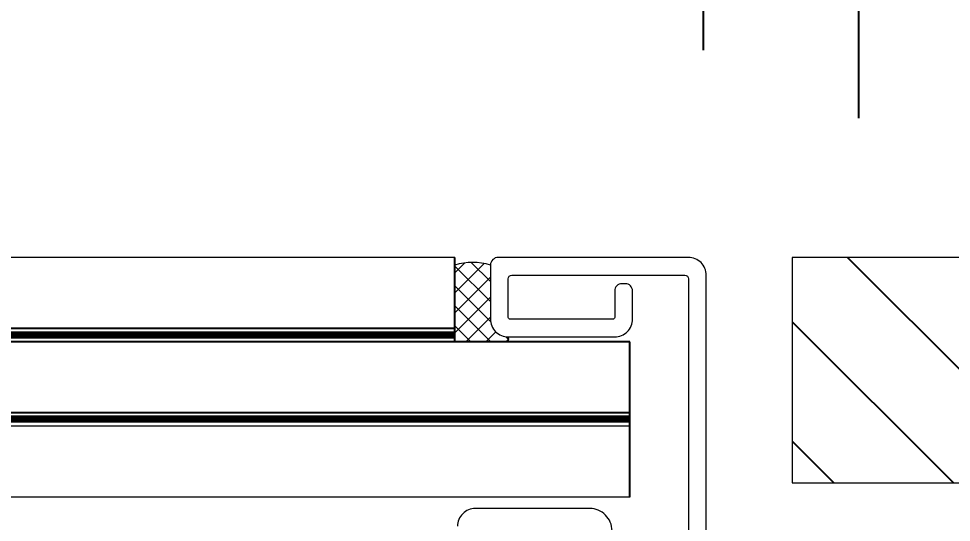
# Model space of a CAD drawing. Header units: millimetres. Extents: x 446 to 2479, y 3132 to 6007.
# Drawn here: x 2089.7 to 2194.8, y 5742.2 to 5798.9 of the extents above; entities that cross this region are included whole.
import ezdxf

# ---------------------------------------------------------------- set-up
doc = ezdxf.new("R2010")
doc.units = ezdxf.units.MM
doc.header["$LTSCALE"] = 30
doc.layers.get('Defpoints').update_dxf_attribs({"lineweight": 9})
for name, color, linetype, lineweight in [('CONSTRUCTION', 40, 'Continuous', 20), ('FAKRO TEXT', 80, 'Continuous', 9), ('FAKRO WINDOW', 7, 'Continuous', 20)]:
    doc.layers.add(name, color=color, linetype=linetype, lineweight=lineweight)
doc.styles.add('FAKRO', font='arial.ttf')
doc.styles.get("Standard").update_dxf_attribs({"font": 'arial.ttf'})
doc.dimstyles.new('FAKRO', dxfattribs={"dimscale": 5, "dimtxt": 2, "dimasz": 1.5, "dimexe": 2, "dimexo": 13, "dimgap": 0.5, "dimtad": 1, "dimdec": 0, "dimrnd": 0.1, "dimzin": 1, "dimdsep": 46, "dimtxsty": 'Standard', "dimblk": 'OBLIQUE', "dimcen": 2, "dimclrd": 3, "dimclre": 3, "dimclrt": 3, "dimadec": 0, "dimazin": 0, "dimtfac": 1, "dimtdec": 0, "dimtix": 1, "dimtmove": 2, "dimatfit": 3, "dimldrblk": 'OBLIQUE', "dimfxl": 1, "dimfxlon": 1, "dimtolj": 1, "dimarcsym": 0})

# ---------------------------------------------------------------- blocks, each defined once
blk = doc.blocks.new('_Oblique')
at = {"color": 0, "linetype": 'ByBlock', "lineweight": -2}
blk.add_line((-0.5, -0.5), (0.5, 0.5), dxfattribs=at)
blk = doc.blocks.new('*D8')
at = {"layer": 'Defpoints', "color": 0, "transparency": 16777216}
for p in [(2176.84, 5772.03), (2236.16, 5772.03), (2130.8, 5560.73)]:
    blk.add_point(p, dxfattribs=at)
at = {"layer": 'FAKRO TEXT', "color": 3, "lineweight": -2, "transparency": 16777216}
for p, q in [((2226.84, 5772.03), (2246.16, 5772.03)), ((2236.16, 5560.73), (2236.16, 5772.03)), ((2180.8, 5560.73), (2246.16, 5560.73))]:
    blk.add_line(p, q, dxfattribs=at)
at = {"layer": 'FAKRO TEXT', "color": 3, "lineweight": -2, "transparency": 16777216, "xscale": 7.5, "yscale": 7.5, "zscale": 7.5}
for p, rotation in [((2236.16, 5772.03), 90), ((2236.16, 5560.73), 270)]:
    blk.add_blockref('_Oblique', p, dxfattribs=dict(at, rotation=rotation))
at = {"layer": 'FAKRO TEXT', "color": 3, "transparency": 16777216, "insert": (2223.62, 5666.38), "char_height": 20, "attachment_point": 5, "rotation": 90}
blk.add_mtext('\\A1;212', dxfattribs=at)
blk = doc.blocks.new('A$C618D56B3')
at = {"layer": 'FAKRO WINDOW'}
h = blk.add_hatch(dxfattribs=at)
h.set_pattern_fill('ANSI37', color=256, scale=0.5)
h.set_pattern_definition([(45, (-1315.9193, -5409.7514), (-1.122532, 1.122532), []), (135, (-1315.9193, -5409.7514), (-1.122532, -1.122532), [])])
h.paths.add_polyline_path([(774.5, 369.42, -0.148547), (778.5, 369.42), (778.5, 363.32, 0.414214), (780.5, 361.32, -0.222709), (780.5, 360.78), (774.5, 360.78)])
for p, q in [((774.5, 360.78), (774.5, 370.28)), ((774.5, 362.28), (415.59, 362.28)), ((794.18, 360.78), (415.59, 360.78)), ((794.18, 343.28), (794.18, 360.78)), ((794.18, 352.78), (415.59, 352.78))]:
    blk.add_line(p, q)
at = {"const_width": 0.8}
blk.add_lwpolyline([(415.59, 352.07), (794.18, 352.07)], dxfattribs=at)
at = {"layer": 'FAKRO WINDOW', "color": 7, "linetype": 'Continuous'}
for p, q in [((774.5, 370.28), (415.59, 370.28)), ((794.18, 351.28), (415.59, 351.28)), ((794.18, 343.28), (415.59, 343.28))]:
    blk.add_line(p, q, dxfattribs=at)
for points in [[(802.8, 367.88), (802.8, 368.28, 0.414214), (800.8, 370.28), (779.39, 370.28, 0.40946), (778.5, 369.42), (778.5, 363.32, 0.414214), (780.5, 361.32), (792.5, 361.32, 0.414214), (794.5, 363.32), (794.5, 366.52, 0.414214), (793.7, 367.32), (793.3, 367.32, 0.414214), (792.5, 366.52), (792.5, 363.52, -0.414214), (792.3, 363.32), (780.7, 363.32, -0.414214), (780.5, 363.52), (780.5, 367.88, -0.414214), (780.9, 368.28), (800.4, 368.28, -0.414214), (800.8, 367.88)], [(800.8, 367.88), (800.8, 338.68, -0.414214)], [(792.19, 339.48, 0.414214), (789.69, 341.98), (776.79, 341.98, 0.414214), (774.79, 339.98)]]:
    blk.add_lwpolyline(points, format="xyb", dxfattribs=at)
blk.add_lwpolyline([(802.8, 289.79), (802.8, 368.28)], dxfattribs=at)
at = {"layer": 'FAKRO WINDOW', "const_width": 0.8}
blk.add_lwpolyline([(415.59, 361.54), (774.5, 361.54)], dxfattribs=at)
at = {"layer": 'FAKRO WINDOW'}
for centre, radius, start, end in [((776.5, 362.84), 6.88, 73.1013, 106.8987), ((779.92, 361.05), 0.641, 334.8892, 25.1108)]:
    blk.add_arc(centre, radius, start, end, dxfattribs=at)
blk = doc.blocks.new('*D21')
at = {"layer": 'Defpoints', "color": 0, "transparency": 16777216}
for p in [(2184.34, 5840.33), (2184.34, 5562.73), (1364.65, 5561.65)]:
    blk.add_point(p, dxfattribs=at)
at = {"layer": 'FAKRO TEXT', "color": 3, "lineweight": -2, "transparency": 16777216}
for p, q in [((1364.65, 5786.65), (1364.65, 5850.33)), ((2184.34, 5787.73), (2184.34, 5850.33)), ((1364.65, 5840.33), (2184.34, 5840.33))]:
    blk.add_line(p, q, dxfattribs=at)
at = {"layer": 'FAKRO TEXT', "color": 3, "lineweight": -2, "transparency": 16777216, "xscale": 7.5, "yscale": 7.5, "zscale": 7.5, "rotation": 180}
blk.add_blockref('_Oblique', (1364.65, 5840.33), dxfattribs=at)
at = {"layer": 'FAKRO TEXT', "color": 3, "lineweight": -2, "transparency": 16777216, "xscale": 7.5, "yscale": 7.5, "zscale": 7.5}
blk.add_blockref('_Oblique', (2184.34, 5840.33), dxfattribs=at)
at = {"layer": 'FAKRO TEXT', "color": 3, "transparency": 16777216, "insert": (1774.49, 5852.83), "char_height": 10, "attachment_point": 5, "style": 'FAKRO'}
blk.add_mtext('\\A1;{\\H2x;L}', dxfattribs=at)
blk = doc.blocks.new('*D22')
at = {"layer": 'Defpoints', "color": 0, "transparency": 16777216}
for p in [(2166.84, 5806.26), (1381.83, 5735.39), (2166.84, 5735.39)]:
    blk.add_point(p, dxfattribs=at)
at = {"layer": 'FAKRO TEXT', "color": 3, "lineweight": -2, "transparency": 16777216}
for p, q in [((1381.83, 5795.39), (1381.83, 5816.26)), ((2166.84, 5795.39), (2166.84, 5816.26)), ((1381.83, 5806.26), (2166.84, 5806.26))]:
    blk.add_line(p, q, dxfattribs=at)
at = {"layer": 'FAKRO TEXT', "color": 3, "lineweight": -2, "transparency": 16777216, "xscale": 7.5, "yscale": 7.5, "zscale": 7.5, "rotation": 180}
blk.add_blockref('_Oblique', (1381.83, 5806.26), dxfattribs=at)
at = {"layer": 'FAKRO TEXT', "color": 3, "lineweight": -2, "transparency": 16777216, "xscale": 7.5, "yscale": 7.5, "zscale": 7.5}
blk.add_blockref('_Oblique', (2166.84, 5806.26), dxfattribs=at)
at = {"layer": 'FAKRO TEXT', "color": 3, "transparency": 16777216, "insert": (1774.34, 5818.76), "char_height": 10, "attachment_point": 5, "style": 'FAKRO'}
blk.add_mtext('\\A1;{\\H2x;D}', dxfattribs=at)

msp = doc.modelspace()

# ---------------------------------------------------------------- hatches: boundary and pattern name
at = {"layer": 'CONSTRUCTION', "lineweight": -2}
h = msp.add_hatch(dxfattribs=at)
h.set_pattern_fill('ANSI31', color=256, scale=3, angle=90, style=0)
h.set_pattern_definition([(135, (-899.468, -5046.893), (-6.735192, -6.735192), [])])
h.paths.add_polyline_path([(2334.33, 5746.63), (2334.33, 5772.03), (2394.76, 5772.03), (2394.76, 5746.63)])
h.paths.add_polyline_path([(2334.33, 5772.03), (2334.33, 5746.63), (2176.84, 5746.63), (2176.84, 5772.03)])

# ---------------------------------------------------------------- linework, layer by layer
at = {"layer": 'CONSTRUCTION'}
for points in [[(2394.76, 5772.03), (2176.84, 5772.03)], [(2176.84, 5772.03), (2176.84, 5746.63)], [(2176.84, 5746.63), (2394.76, 5746.63)]]:
    msp.add_lwpolyline(points, dxfattribs=at)

# ---------------------------------------------------------------- block references
at = {"color": 3}
msp.add_blockref('A$C618D56B3', (1364.35, 5401.75), dxfattribs=at)

# ---------------------------------------------------------------- dimensions: what is measured, and where the dimension line sits
at = {"layer": 'FAKRO TEXT'}
for base, p1, p2, text, override, picture, middle in [((2184.34, 5840.33), (1364.65, 5561.65), (2184.34, 5562.73), '{\\H2x;L}', {"dimexo": 45, "dimtxsty": 'FAKRO', "dimfxlon": 0}, '*D21', (1774.49, 5852.83)), ((2166.84, 5806.26), (1381.83, 5735.39), (2166.84, 5735.39), '{\\H2x;D}', {"dimexo": 12, "dimtxsty": 'FAKRO', "dimfxlon": 0}, '*D22', (1774.34, 5818.76))]:
    dim = msp.add_linear_dim(base=base, p1=p1, p2=p2, text=text, dimstyle='FAKRO', override=override, dxfattribs=at)
    dim.commit()
    dim.dimension.update_dxf_attribs({"geometry": picture, "text_midpoint": middle})
dim = msp.add_linear_dim(base=(2236.16, 5772.03), p1=(2130.8, 5560.73), p2=(2176.84, 5772.03), angle=90, text='212', dimstyle='FAKRO', override={"dimtxt": 4, "dimexo": 10, "dimfxlon": 0}, dxfattribs=at)
dim.commit()
dim.dimension.update_dxf_attribs({"geometry": '*D8', "text_midpoint": (2223.62, 5666.38)})

doc.saveas('drawing.dxf')
